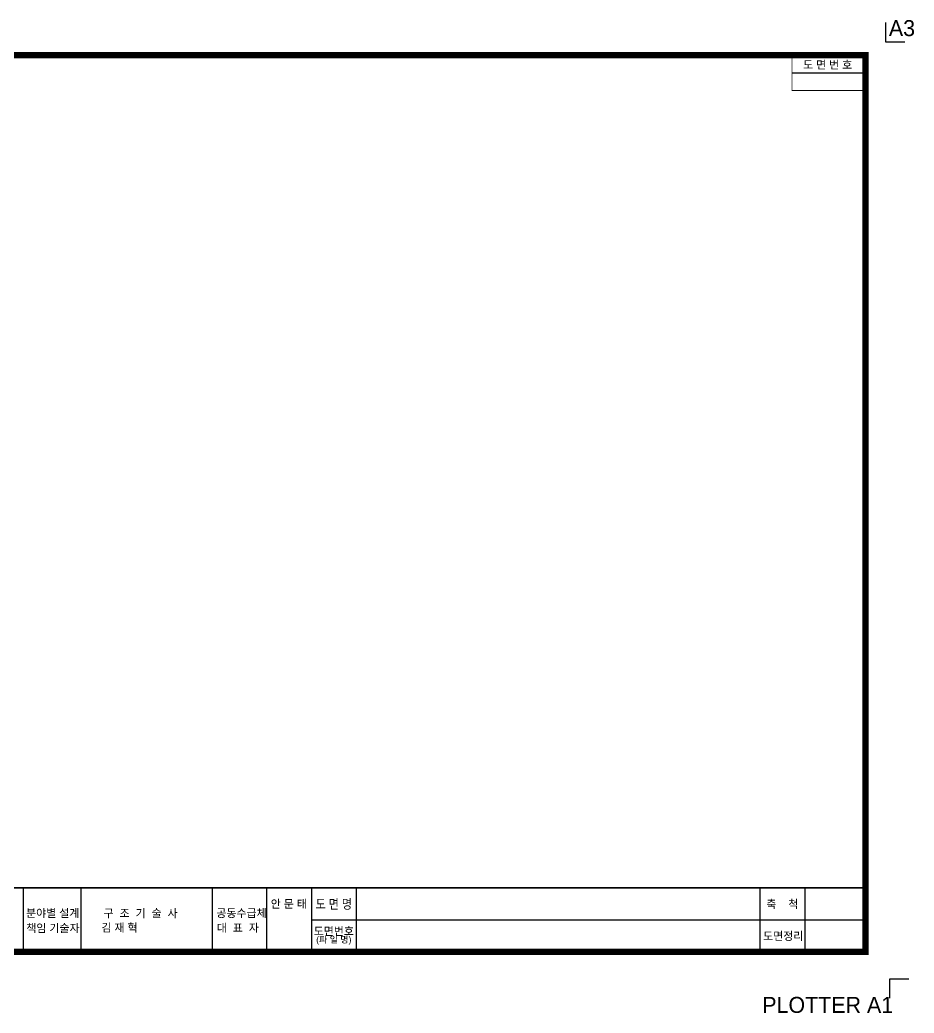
# Model space of a CAD drawing. Extents: x -109 to 1009, y -20 to 602.
# Drawn here: x 451 to 1009, y -20 to 600 of the extents above; entities that cross this region are included whole.
import ezdxf
from ezdxf.enums import TextEntityAlignment as Align

# ---------------------------------------------------------------- set-up
doc = ezdxf.new("R2010")
doc.units = 0
doc.header["$LTSCALE"] = 500
doc.header["$MEASUREMENT"] = 0
for name, color, linetype in [('CONCM', 5, 'CONTINUOUS'), ('HATCH1', 253, 'CONTINUOUS'), ('T-LINE3', 2, 'CONTINUOUS'), ('T-TEMP1', 1, 'CONTINUOUS'), ('T-TEMP2', 3, 'CONTINUOUS')]:
    doc.layers.add(name, color=color, linetype=linetype)
doc.styles.add('T-BLOCK', font='Gngt_01.ttf')
doc.styles.add('TITLE', font='Gngt_01.ttf')

msp = doc.modelspace()

# ---------------------------------------------------------------- linework, layer by layer
at = {"layer": 'HATCH1', "color": 1, "linetype": 'BYBLOCK'}
for p, q in [((978.5, 578), (37.5, 578)), ((978.5, 18), (978.5, 578)), ((37.5, 18), (978.5, 18))]:
    msp.add_line(p, q, dxfattribs=at)
at = {"layer": 'T-LINE3'}
for p, q in [((932.5, 567), (978.5, 567)), ((452.5, 58), (452.5, 18)), ((488.5, 58), (488.5, 18)), ((488.5, 58), (488.5, 18)), ((570.5, 58), (570.5, 18)), ((604.5, 58), (604.5, 18)), ((632.5, 58), (632.5, 18)), ((660.5, 58), (660.5, 18)), ((912.5, 58), (912.5, 18)), ((940.5, 58), (940.5, 18)), ((632.5, 38), (978.5, 38))]:
    msp.add_line(p, q, dxfattribs=at)
for points, const_width in [([(932.5, 578), (932.5, 556), (978.5, 556)], 0.5), ([(37.5, 58), (978.5, 58)], 1)]:
    msp.add_lwpolyline(points, dxfattribs=dict(at, const_width=const_width))
at = {"layer": 'T-TEMP1', "const_width": 4}
msp.add_lwpolyline([(37.5, 18), (37.5, 578), (978.5, 578), (978.5, 18)], close=True, dxfattribs=at)
at = {"layer": 'T-TEMP1'}
msp.add_lwpolyline([(1005.5, 1), (993.5, 1), (993.5, -11)], dxfattribs=at)
at = {"layer": 'T-TEMP2'}
msp.add_lwpolyline([(991, 598.4), (991, 586.4), (1003, 586.4)], dxfattribs=at)

# ---------------------------------------------------------------- texts
at = {"layer": 'CONCM'}
for s, style, p in [('구  조  기  술  사 ', 'TITLE', (502.75, 39.59)), (' 김 재 혁', 'T-BLOCK', (499.58, 30.62))]:
    msp.add_text(s, height=5, dxfattribs=dict(at, style=style)).set_placement(p)
at = {"layer": 'T-LINE3'}
for s, style, p in [('도 면 번 호', 'T-BLOCK', (939.46, 569.52)), ('분야별 설계', 'TITLE', (454.37, 39.7)), ('공동수급체', 'T-BLOCK', (573.19, 39.7)), ('책임 기술자', 'TITLE', (454.52, 30.31)), ('대  표  자', 'T-BLOCK', (573.45, 30.48))]:
    msp.add_text(s, height=5, dxfattribs=dict(at, style=style)).set_placement(p)
at = {"layer": 'T-LINE3', "style": 'T-BLOCK'}
for s, height, p in [('안 문 태', 5, (618.39, 48.09)), ('축    척', 5, (926.5, 48)), ('도면번호', 5, (646.5, 31.11)), ('도면정리', 5, (927.07, 28)), ('(파 일 명)', 4, (646.5, 25.37))]:
    msp.add_text(s, height=height, dxfattribs=at).set_placement(p, align=Align.MIDDLE)
at = {"layer": 'T-LINE3', "style": 'T-BLOCK', "width": 0.841138}
msp.add_text('도 면 명', height=6, dxfattribs=at).set_placement((646.5, 48), align=Align.MIDDLE)
at = {"layer": 'T-TEMP1', "style": 'TITLE'}
msp.add_text('PLOTTER A1', height=10, dxfattribs=at).set_placement((913.97, -20.11))
at = {"layer": 'T-TEMP2', "style": 'TITLE'}
msp.add_text('A3', height=10, dxfattribs=at).set_placement((993.02, 589.95))

doc.saveas('drawing.dxf')
